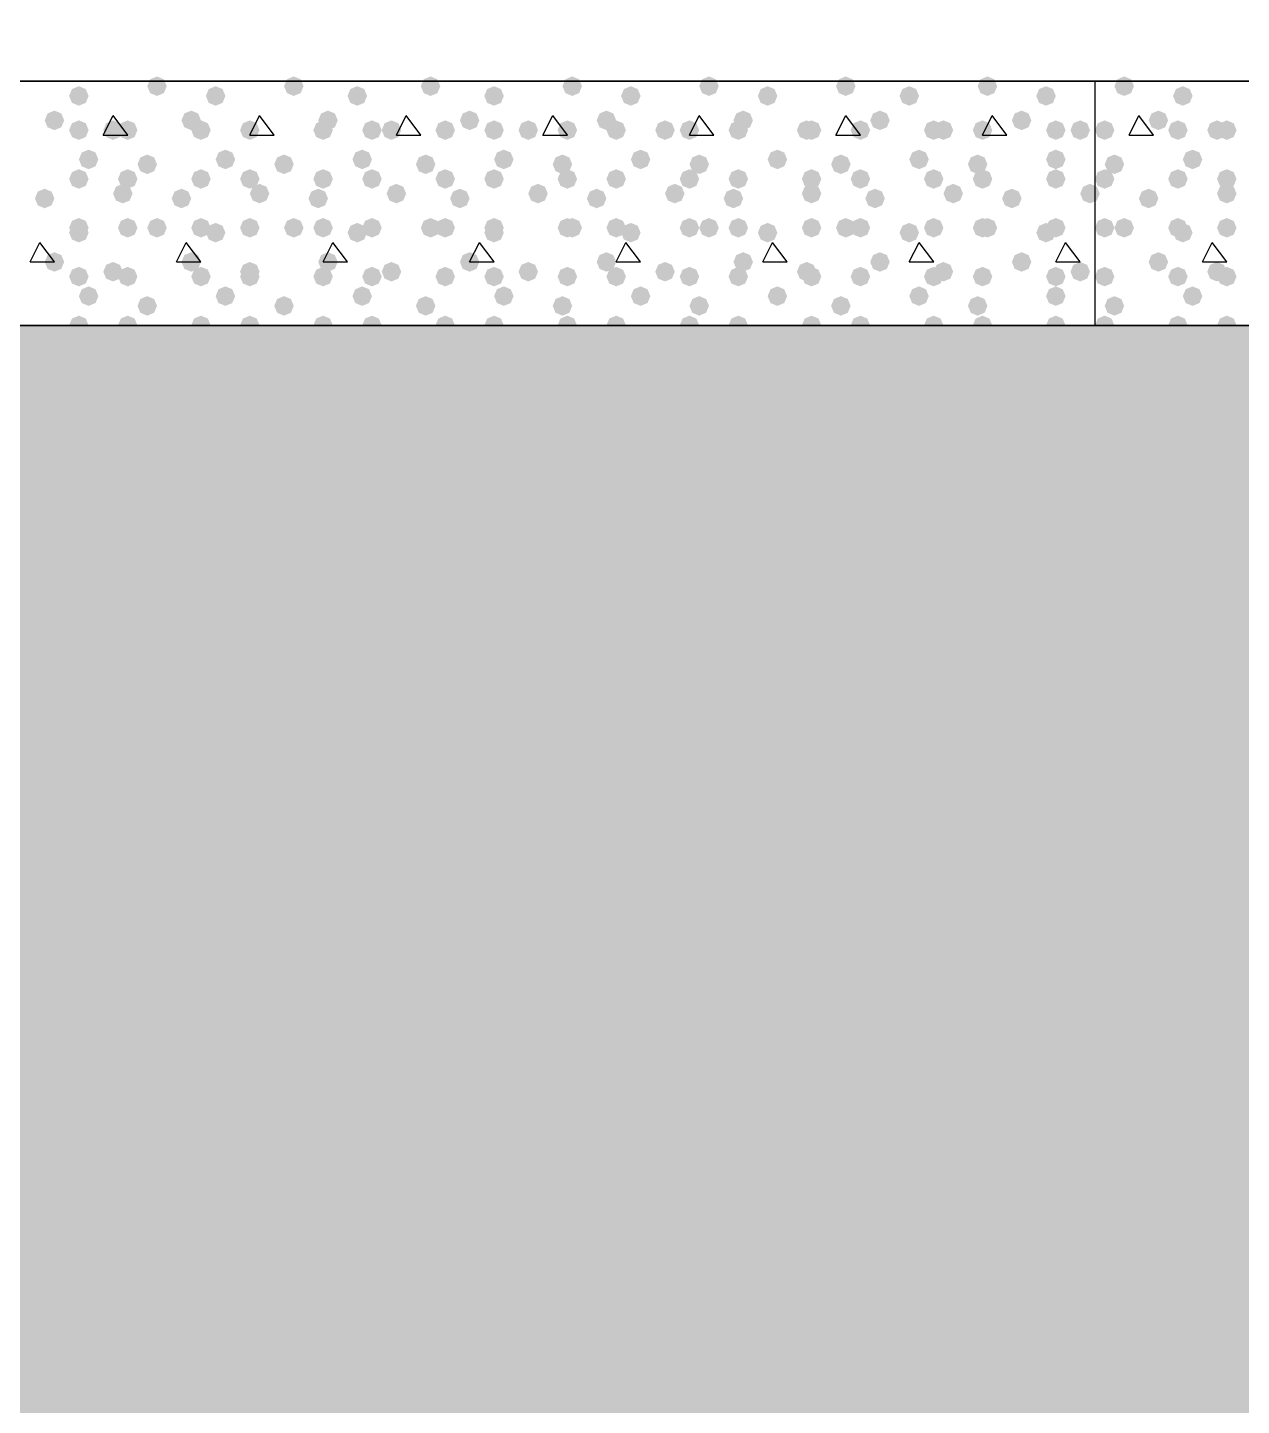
# Model space of a CAD drawing. Header units: millimetres. Extents: x 0 to 420, y 0 to 297.
# Drawn here: x 170.67 to 181.19, y 117.55 to 129.5 of the extents above; entities that cross this region are included whole.
import ezdxf

# ---------------------------------------------------------------- set-up
doc = ezdxf.new("R2010")
doc.units = ezdxf.units.MM
doc.layers.get('0').update_dxf_attribs({"linetype": 'CONTINUOUS'})

msp = doc.modelspace()

# ---------------------------------------------------------------- hatches: boundary and pattern name
at = {"true_color": 0x000008}
for points in [[(171.873333, 128.989667), (171.848462, 128.929871), (171.788667, 128.905), (171.728871, 128.929871), (171.704, 128.989667), (171.728871, 129.049462), (171.788667, 129.074333), (171.848462, 129.049463)], [(173.058667, 128.989667), (173.033796, 128.929871), (172.974, 128.905), (172.914204, 128.929871), (172.889333, 128.989667), (172.914204, 129.049462), (172.974, 129.074333), (173.033796, 129.049463)], [(174.244, 128.989667), (174.219129, 128.929871), (174.159333, 128.905), (174.099538, 128.929871), (174.074667, 128.989667), (174.099537, 129.049462), (174.159333, 129.074333), (174.219129, 129.049463)], [(175.471667, 128.989667), (175.446796, 128.929871), (175.387, 128.905), (175.327204, 128.929871), (175.302333, 128.989667), (175.327204, 129.049462), (175.387, 129.074333), (175.446796, 129.049463)], [(176.657, 128.989667), (176.632129, 128.929871), (176.572333, 128.905), (176.512538, 128.929871), (176.487667, 128.989667), (176.512537, 129.049462), (176.572333, 129.074333), (176.632129, 129.049463)], [(177.842333, 128.989667), (177.817462, 128.929871), (177.757667, 128.905), (177.697871, 128.929871), (177.673, 128.989667), (177.697871, 129.049462), (177.757667, 129.074333), (177.817462, 129.049463)], [(179.07, 128.989667), (179.045129, 128.929871), (178.985333, 128.905), (178.925538, 128.929871), (178.900667, 128.989667), (178.925537, 129.049462), (178.985333, 129.074333), (179.045129, 129.049463)], [(171.196, 128.905), (171.171129, 128.845204), (171.111333, 128.820333), (171.051538, 128.845204), (171.026667, 128.905), (171.051537, 128.964796), (171.111333, 128.989667), (171.171129, 128.964796)], [(172.381333, 128.905), (172.356462, 128.845204), (172.296667, 128.820333), (172.236871, 128.845204), (172.212, 128.905), (172.236871, 128.964796), (172.296667, 128.989667), (172.356462, 128.964796)], [(173.609, 128.905), (173.584129, 128.845204), (173.524333, 128.820333), (173.464538, 128.845204), (173.439667, 128.905), (173.464537, 128.964796), (173.524333, 128.989667), (173.584129, 128.964796)], [(174.794333, 128.905), (174.769463, 128.845204), (174.709667, 128.820333), (174.649871, 128.845204), (174.625, 128.905), (174.649871, 128.964796), (174.709667, 128.989667), (174.769462, 128.964796)], [(175.979667, 128.905), (175.954796, 128.845204), (175.895, 128.820333), (175.835204, 128.845204), (175.810333, 128.905), (175.835204, 128.964796), (175.895, 128.989667), (175.954796, 128.964796)], [(177.165, 128.905), (177.140129, 128.845204), (177.080333, 128.820333), (177.020538, 128.845204), (176.995667, 128.905), (177.020537, 128.964796), (177.080333, 128.989667), (177.140129, 128.964796)], [(178.392667, 128.905), (178.367796, 128.845204), (178.308, 128.820333), (178.248204, 128.845204), (178.223333, 128.905), (178.248204, 128.964796), (178.308, 128.989667), (178.367796, 128.964796)], [(179.578, 128.905), (179.553129, 128.845204), (179.493333, 128.820333), (179.433538, 128.845204), (179.408667, 128.905), (179.433537, 128.964796), (179.493333, 128.989667), (179.553129, 128.964796)], [(170.984333, 128.693333), (170.959463, 128.633537), (170.899667, 128.608667), (170.839871, 128.633537), (170.815, 128.693333), (170.839871, 128.753129), (170.899667, 128.778), (170.959462, 128.753129)], [(171.196, 128.608667), (171.171129, 128.548871), (171.111333, 128.524), (171.051538, 128.548871), (171.026667, 128.608667), (171.051537, 128.668462), (171.111333, 128.693333), (171.171129, 128.668463)], [(171.492333, 128.608667), (171.467462, 128.548871), (171.407667, 128.524), (171.347871, 128.548871), (171.323, 128.608667), (171.347871, 128.668462), (171.407667, 128.693333), (171.467462, 128.668463)], [(171.619333, 128.608667), (171.594463, 128.548871), (171.534667, 128.524), (171.474871, 128.548871), (171.45, 128.608667), (171.474871, 128.668462), (171.534667, 128.693333), (171.594462, 128.668463)], [(172.169667, 128.693333), (172.144796, 128.633537), (172.085, 128.608667), (172.025204, 128.633537), (172.000333, 128.693333), (172.025204, 128.753129), (172.085, 128.778), (172.144796, 128.753129)], [(172.254333, 128.608667), (172.229463, 128.548871), (172.169667, 128.524), (172.109871, 128.548871), (172.085, 128.608667), (172.109871, 128.668462), (172.169667, 128.693333), (172.229462, 128.668463)], [(172.677667, 128.608667), (172.652796, 128.548871), (172.593, 128.524), (172.533204, 128.548871), (172.508333, 128.608667), (172.533204, 128.668462), (172.593, 128.693333), (172.652796, 128.668463)], [(172.677667, 128.608667), (172.652796, 128.548871), (172.593, 128.524), (172.533204, 128.548871), (172.508333, 128.608667), (172.533204, 128.668462), (172.593, 128.693333), (172.652796, 128.668463)], [(173.312667, 128.608667), (173.287796, 128.548871), (173.228, 128.524), (173.168204, 128.548871), (173.143333, 128.608667), (173.168204, 128.668462), (173.228, 128.693333), (173.287796, 128.668463)], [(173.355, 128.693333), (173.330129, 128.633537), (173.270333, 128.608667), (173.210538, 128.633537), (173.185667, 128.693333), (173.210537, 128.753129), (173.270333, 128.778), (173.330129, 128.753129)], [(173.736, 128.608667), (173.711129, 128.548871), (173.651333, 128.524), (173.591538, 128.548871), (173.566667, 128.608667), (173.591537, 128.668462), (173.651333, 128.693333), (173.711129, 128.668463)], [(173.905333, 128.608667), (173.880462, 128.548871), (173.820667, 128.524), (173.760871, 128.548871), (173.736, 128.608667), (173.760871, 128.668462), (173.820667, 128.693333), (173.880462, 128.668463)], [(174.371, 128.608667), (174.346129, 128.548871), (174.286333, 128.524), (174.226538, 128.548871), (174.201667, 128.608667), (174.226537, 128.668462), (174.286333, 128.693333), (174.346129, 128.668463)], [(174.582667, 128.693333), (174.557796, 128.633537), (174.498, 128.608667), (174.438204, 128.633537), (174.413333, 128.693333), (174.438204, 128.753129), (174.498, 128.778), (174.557796, 128.753129)], [(174.794333, 128.608667), (174.769463, 128.548871), (174.709667, 128.524), (174.649871, 128.548871), (174.625, 128.608667), (174.649871, 128.668462), (174.709667, 128.693333), (174.769462, 128.668463)], [(175.090667, 128.608667), (175.065796, 128.548871), (175.006, 128.524), (174.946204, 128.548871), (174.921333, 128.608667), (174.946204, 128.668462), (175.006, 128.693333), (175.065796, 128.668463)], [(175.429333, 128.608667), (175.404462, 128.548871), (175.344667, 128.524), (175.284871, 128.548871), (175.26, 128.608667), (175.284871, 128.668462), (175.344667, 128.693333), (175.404462, 128.668463)], [(175.768, 128.693333), (175.743129, 128.633537), (175.683333, 128.608667), (175.623538, 128.633537), (175.598667, 128.693333), (175.623537, 128.753129), (175.683333, 128.778), (175.743129, 128.753129)], [(175.852667, 128.608667), (175.827796, 128.548871), (175.768, 128.524), (175.708204, 128.548871), (175.683333, 128.608667), (175.708204, 128.668462), (175.768, 128.693333), (175.827796, 128.668463)], [(176.276, 128.608667), (176.251129, 128.548871), (176.191333, 128.524), (176.131538, 128.548871), (176.106667, 128.608667), (176.131537, 128.668462), (176.191333, 128.693333), (176.251129, 128.668463)], [(176.487667, 128.608667), (176.462796, 128.548871), (176.403, 128.524), (176.343204, 128.548871), (176.318333, 128.608667), (176.343204, 128.668462), (176.403, 128.693333), (176.462796, 128.668463)], [(176.911, 128.608667), (176.886129, 128.548871), (176.826333, 128.524), (176.766538, 128.548871), (176.741667, 128.608667), (176.766537, 128.668462), (176.826333, 128.693333), (176.886129, 128.668463)], [(176.953333, 128.693333), (176.928462, 128.633537), (176.868667, 128.608667), (176.808871, 128.633537), (176.784, 128.693333), (176.808871, 128.753129), (176.868667, 128.778), (176.928462, 128.753129)], [(177.503667, 128.608667), (177.478796, 128.548871), (177.419, 128.524), (177.359204, 128.548871), (177.334333, 128.608667), (177.359204, 128.668462), (177.419, 128.693333), (177.478796, 128.668463)], [(177.546, 128.608667), (177.521129, 128.548871), (177.461333, 128.524), (177.401538, 128.548871), (177.376667, 128.608667), (177.401537, 128.668462), (177.461333, 128.693333), (177.521129, 128.668463)], [(177.969333, 128.608667), (177.944462, 128.548871), (177.884667, 128.524), (177.824871, 128.548871), (177.8, 128.608667), (177.824871, 128.668462), (177.884667, 128.693333), (177.944462, 128.668463)], [(178.138667, 128.693333), (178.113796, 128.633537), (178.054, 128.608667), (177.994204, 128.633537), (177.969333, 128.693333), (177.994204, 128.753129), (178.054, 128.778), (178.113796, 128.753129)], [(178.604333, 128.608667), (178.579463, 128.548871), (178.519667, 128.524), (178.459871, 128.548871), (178.435, 128.608667), (178.459871, 128.668462), (178.519667, 128.693333), (178.579462, 128.668463)], [(178.689, 128.608667), (178.664129, 128.548871), (178.604333, 128.524), (178.544537, 128.548871), (178.519667, 128.608667), (178.544537, 128.668462), (178.604333, 128.693333), (178.664129, 128.668463)], [(179.027667, 128.608667), (179.002796, 128.548871), (178.943, 128.524), (178.883204, 128.548871), (178.858333, 128.608667), (178.883204, 128.668462), (178.943, 128.693333), (179.002796, 128.668463)], [(179.366333, 128.693333), (179.341462, 128.633537), (179.281667, 128.608667), (179.221871, 128.633537), (179.197, 128.693333), (179.221871, 128.753129), (179.281667, 128.778), (179.341462, 128.753129)], [(179.662667, 128.608667), (179.637796, 128.548871), (179.578, 128.524), (179.518204, 128.548871), (179.493333, 128.608667), (179.518204, 128.668462), (179.578, 128.693333), (179.637796, 128.668463)], [(179.874333, 128.608667), (179.849463, 128.548871), (179.789667, 128.524), (179.729871, 128.548871), (179.705, 128.608667), (179.729871, 128.668462), (179.789667, 128.693333), (179.849462, 128.668463)], [(171.280667, 128.354667), (171.255796, 128.294871), (171.196, 128.27), (171.136204, 128.294871), (171.111333, 128.354667), (171.136204, 128.414462), (171.196, 128.439333), (171.255796, 128.414463)], [(172.466, 128.354667), (172.441129, 128.294871), (172.381333, 128.27), (172.321538, 128.294871), (172.296667, 128.354667), (172.321537, 128.414462), (172.381333, 128.439333), (172.441129, 128.414463)], [(173.651333, 128.354667), (173.626462, 128.294871), (173.566667, 128.27), (173.506871, 128.294871), (173.482, 128.354667), (173.506871, 128.414462), (173.566667, 128.439333), (173.626462, 128.414463)], [(174.879, 128.354667), (174.854129, 128.294871), (174.794333, 128.27), (174.734537, 128.294871), (174.709667, 128.354667), (174.734537, 128.414462), (174.794333, 128.439333), (174.854129, 128.414463)], [(176.064333, 128.354667), (176.039463, 128.294871), (175.979667, 128.27), (175.919871, 128.294871), (175.895, 128.354667), (175.919871, 128.414462), (175.979667, 128.439333), (176.039462, 128.414463)], [(177.249667, 128.354667), (177.224796, 128.294871), (177.165, 128.27), (177.105204, 128.294871), (177.080333, 128.354667), (177.105204, 128.414462), (177.165, 128.439333), (177.224796, 128.414463)], [(178.477333, 128.354667), (178.452463, 128.294871), (178.392667, 128.27), (178.332871, 128.294871), (178.308, 128.354667), (178.332871, 128.414462), (178.392667, 128.439333), (178.452462, 128.414463)], [(179.662667, 128.354667), (179.637796, 128.294871), (179.578, 128.27), (179.518204, 128.294871), (179.493333, 128.354667), (179.518204, 128.414462), (179.578, 128.439333), (179.637796, 128.414463)], [(171.788667, 128.312333), (171.763796, 128.252537), (171.704, 128.227667), (171.644204, 128.252537), (171.619333, 128.312333), (171.644204, 128.372129), (171.704, 128.397), (171.763796, 128.372129)], [(172.974, 128.312333), (172.949129, 128.252537), (172.889333, 128.227667), (172.829538, 128.252537), (172.804667, 128.312333), (172.829537, 128.372129), (172.889333, 128.397), (172.949129, 128.372129)], [(174.201667, 128.312333), (174.176796, 128.252537), (174.117, 128.227667), (174.057204, 128.252537), (174.032333, 128.312333), (174.057204, 128.372129), (174.117, 128.397), (174.176796, 128.372129)], [(175.387, 128.312333), (175.362129, 128.252537), (175.302333, 128.227667), (175.242538, 128.252537), (175.217667, 128.312333), (175.242537, 128.372129), (175.302333, 128.397), (175.362129, 128.372129)], [(176.572333, 128.312333), (176.547462, 128.252537), (176.487667, 128.227667), (176.427871, 128.252537), (176.403, 128.312333), (176.427871, 128.372129), (176.487667, 128.397), (176.547462, 128.372129)], [(177.8, 128.312333), (177.775129, 128.252537), (177.715333, 128.227667), (177.655538, 128.252537), (177.630667, 128.312333), (177.655537, 128.372129), (177.715333, 128.397), (177.775129, 128.372129)], [(178.985333, 128.312333), (178.960462, 128.252537), (178.900667, 128.227667), (178.840871, 128.252537), (178.816, 128.312333), (178.840871, 128.372129), (178.900667, 128.397), (178.960462, 128.372129)], [(171.196, 128.185333), (171.171129, 128.125538), (171.111333, 128.100667), (171.051538, 128.125538), (171.026667, 128.185333), (171.051537, 128.245129), (171.111333, 128.27), (171.171129, 128.245129)], [(171.619333, 128.185333), (171.594463, 128.125538), (171.534667, 128.100667), (171.474871, 128.125538), (171.45, 128.185333), (171.474871, 128.245129), (171.534667, 128.27), (171.594462, 128.245129)], [(172.254333, 128.185333), (172.229463, 128.125538), (172.169667, 128.100667), (172.109871, 128.125538), (172.085, 128.185333), (172.109871, 128.245129), (172.169667, 128.27), (172.229462, 128.245129)], [(172.677667, 128.185333), (172.652796, 128.125538), (172.593, 128.100667), (172.533204, 128.125538), (172.508333, 128.185333), (172.533204, 128.245129), (172.593, 128.27), (172.652796, 128.245129)], [(173.312667, 128.185333), (173.287796, 128.125538), (173.228, 128.100667), (173.168204, 128.125538), (173.143333, 128.185333), (173.168204, 128.245129), (173.228, 128.27), (173.287796, 128.245129)], [(173.736, 128.185333), (173.711129, 128.125538), (173.651333, 128.100667), (173.591538, 128.125538), (173.566667, 128.185333), (173.591537, 128.245129), (173.651333, 128.27), (173.711129, 128.245129)], [(174.371, 128.185333), (174.346129, 128.125538), (174.286333, 128.100667), (174.226538, 128.125538), (174.201667, 128.185333), (174.226537, 128.245129), (174.286333, 128.27), (174.346129, 128.245129)], [(174.794333, 128.185333), (174.769463, 128.125538), (174.709667, 128.100667), (174.649871, 128.125538), (174.625, 128.185333), (174.649871, 128.245129), (174.709667, 128.27), (174.769462, 128.245129)], [(175.429333, 128.185333), (175.404462, 128.125538), (175.344667, 128.100667), (175.284871, 128.125538), (175.26, 128.185333), (175.284871, 128.245129), (175.344667, 128.27), (175.404462, 128.245129)], [(175.852667, 128.185333), (175.827796, 128.125538), (175.768, 128.100667), (175.708204, 128.125538), (175.683333, 128.185333), (175.708204, 128.245129), (175.768, 128.27), (175.827796, 128.245129)], [(176.487667, 128.185333), (176.462796, 128.125538), (176.403, 128.100667), (176.343204, 128.125538), (176.318333, 128.185333), (176.343204, 128.245129), (176.403, 128.27), (176.462796, 128.245129)], [(176.911, 128.185333), (176.886129, 128.125538), (176.826333, 128.100667), (176.766538, 128.125538), (176.741667, 128.185333), (176.766537, 128.245129), (176.826333, 128.27), (176.886129, 128.245129)], [(177.546, 128.185333), (177.521129, 128.125538), (177.461333, 128.100667), (177.401538, 128.125538), (177.376667, 128.185333), (177.401537, 128.245129), (177.461333, 128.27), (177.521129, 128.245129)], [(177.969333, 128.185333), (177.944462, 128.125538), (177.884667, 128.100667), (177.824871, 128.125538), (177.8, 128.185333), (177.824871, 128.245129), (177.884667, 128.27), (177.944462, 128.245129)], [(178.604333, 128.185333), (178.579463, 128.125538), (178.519667, 128.100667), (178.459871, 128.125538), (178.435, 128.185333), (178.459871, 128.245129), (178.519667, 128.27), (178.579462, 128.245129)], [(179.027667, 128.185333), (179.002796, 128.125538), (178.943, 128.100667), (178.883204, 128.125538), (178.858333, 128.185333), (178.883204, 128.245129), (178.943, 128.27), (179.002796, 128.245129)], [(179.662667, 128.185333), (179.637796, 128.125538), (179.578, 128.100667), (179.518204, 128.125538), (179.493333, 128.185333), (179.518204, 128.245129), (179.578, 128.27), (179.637796, 128.245129)], [(170.899667, 128.016), (170.874796, 127.956204), (170.815, 127.931333), (170.755204, 127.956204), (170.730333, 128.016), (170.755204, 128.075796), (170.815, 128.100667), (170.874796, 128.075796)], [(171.577, 128.058333), (171.552129, 127.998538), (171.492333, 127.973667), (171.432538, 127.998538), (171.407667, 128.058333), (171.432537, 128.118129), (171.492333, 128.143), (171.552129, 128.118129)], [(172.085, 128.016), (172.060129, 127.956204), (172.000333, 127.931333), (171.940538, 127.956204), (171.915667, 128.016), (171.940537, 128.075796), (172.000333, 128.100667), (172.060129, 128.075796)], [(172.762333, 128.058333), (172.737462, 127.998538), (172.677667, 127.973667), (172.617871, 127.998538), (172.593, 128.058333), (172.617871, 128.118129), (172.677667, 128.143), (172.737462, 128.118129)], [(173.270333, 128.016), (173.245462, 127.956204), (173.185667, 127.931333), (173.125871, 127.956204), (173.101, 128.016), (173.125871, 128.075796), (173.185667, 128.100667), (173.245462, 128.075796)], [(173.947667, 128.058333), (173.922796, 127.998538), (173.863, 127.973667), (173.803204, 127.998538), (173.778333, 128.058333), (173.803204, 128.118129), (173.863, 128.143), (173.922796, 128.118129)], [(174.498, 128.016), (174.473129, 127.956204), (174.413333, 127.931333), (174.353538, 127.956204), (174.328667, 128.016), (174.353537, 128.075796), (174.413333, 128.100667), (174.473129, 128.075796)], [(175.175333, 128.058333), (175.150462, 127.998538), (175.090667, 127.973667), (175.030871, 127.998538), (175.006, 128.058333), (175.030871, 128.118129), (175.090667, 128.143), (175.150462, 128.118129)], [(175.683333, 128.016), (175.658462, 127.956204), (175.598667, 127.931333), (175.538871, 127.956204), (175.514, 128.016), (175.538871, 128.075796), (175.598667, 128.100667), (175.658462, 128.075796)], [(176.360667, 128.058333), (176.335796, 127.998538), (176.276, 127.973667), (176.216204, 127.998538), (176.191333, 128.058333), (176.216204, 128.118129), (176.276, 128.143), (176.335796, 128.118129)], [(176.868667, 128.016), (176.843796, 127.956204), (176.784, 127.931333), (176.724204, 127.956204), (176.699333, 128.016), (176.724204, 128.075796), (176.784, 128.100667), (176.843796, 128.075796)], [(177.546, 128.058333), (177.521129, 127.998538), (177.461333, 127.973667), (177.401538, 127.998538), (177.376667, 128.058333), (177.401537, 128.118129), (177.461333, 128.143), (177.521129, 128.118129)], [(178.096333, 128.016), (178.071463, 127.956204), (178.011667, 127.931333), (177.951871, 127.956204), (177.927, 128.016), (177.951871, 128.075796), (178.011667, 128.100667), (178.071462, 128.075796)], [(178.773667, 128.058333), (178.748796, 127.998538), (178.689, 127.973667), (178.629204, 127.998538), (178.604333, 128.058333), (178.629204, 128.118129), (178.689, 128.143), (178.748796, 128.118129)], [(179.281667, 128.016), (179.256796, 127.956204), (179.197, 127.931333), (179.137204, 127.956204), (179.112333, 128.016), (179.137204, 128.075796), (179.197, 128.100667), (179.256796, 128.075796)], [(179.959, 128.058333), (179.934129, 127.998538), (179.874333, 127.973667), (179.814538, 127.998538), (179.789667, 128.058333), (179.814537, 128.118129), (179.874333, 128.143), (179.934129, 128.118129)], [(171.196, 127.762), (171.171129, 127.702204), (171.111333, 127.677333), (171.051538, 127.702204), (171.026667, 127.762), (171.051537, 127.821796), (171.111333, 127.846667), (171.171129, 127.821796)], [(171.619333, 127.762), (171.594463, 127.702204), (171.534667, 127.677333), (171.474871, 127.702204), (171.45, 127.762), (171.474871, 127.821796), (171.534667, 127.846667), (171.594462, 127.821796)], [(171.873333, 127.762), (171.848462, 127.702204), (171.788667, 127.677333), (171.728871, 127.702204), (171.704, 127.762), (171.728871, 127.821796), (171.788667, 127.846667), (171.848462, 127.821796)], [(172.254333, 127.762), (172.229463, 127.702204), (172.169667, 127.677333), (172.109871, 127.702204), (172.085, 127.762), (172.109871, 127.821796), (172.169667, 127.846667), (172.229462, 127.821796)], [(172.677667, 127.762), (172.652796, 127.702204), (172.593, 127.677333), (172.533204, 127.702204), (172.508333, 127.762), (172.533204, 127.821796), (172.593, 127.846667), (172.652796, 127.821796)], [(173.058667, 127.762), (173.033796, 127.702204), (172.974, 127.677333), (172.914204, 127.702204), (172.889333, 127.762), (172.914204, 127.821796), (172.974, 127.846667), (173.033796, 127.821796)], [(173.312667, 127.762), (173.287796, 127.702204), (173.228, 127.677333), (173.168204, 127.702204), (173.143333, 127.762), (173.168204, 127.821796), (173.228, 127.846667), (173.287796, 127.821796)], [(173.736, 127.762), (173.711129, 127.702204), (173.651333, 127.677333), (173.591538, 127.702204), (173.566667, 127.762), (173.591537, 127.821796), (173.651333, 127.846667), (173.711129, 127.821796)], [(174.244, 127.762), (174.219129, 127.702204), (174.159333, 127.677333), (174.099538, 127.702204), (174.074667, 127.762), (174.099537, 127.821796), (174.159333, 127.846667), (174.219129, 127.821796)], [(174.371, 127.762), (174.346129, 127.702204), (174.286333, 127.677333), (174.226538, 127.702204), (174.201667, 127.762), (174.226537, 127.821796), (174.286333, 127.846667), (174.346129, 127.821796)], [(174.794333, 127.762), (174.769463, 127.702204), (174.709667, 127.677333), (174.649871, 127.702204), (174.625, 127.762), (174.649871, 127.821796), (174.709667, 127.846667), (174.769462, 127.821796)], [(175.429333, 127.762), (175.404462, 127.702204), (175.344667, 127.677333), (175.284871, 127.702204), (175.26, 127.762), (175.284871, 127.821796), (175.344667, 127.846667), (175.404462, 127.821796)], [(175.471667, 127.762), (175.446796, 127.702204), (175.387, 127.677333), (175.327204, 127.702204), (175.302333, 127.762), (175.327204, 127.821796), (175.387, 127.846667), (175.446796, 127.821796)], [(175.852667, 127.762), (175.827796, 127.702204), (175.768, 127.677333), (175.708204, 127.702204), (175.683333, 127.762), (175.708204, 127.821796), (175.768, 127.846667), (175.827796, 127.821796)], [(176.487667, 127.762), (176.462796, 127.702204), (176.403, 127.677333), (176.343204, 127.702204), (176.318333, 127.762), (176.343204, 127.821796), (176.403, 127.846667), (176.462796, 127.821796)], [(176.657, 127.762), (176.632129, 127.702204), (176.572333, 127.677333), (176.512538, 127.702204), (176.487667, 127.762), (176.512537, 127.821796), (176.572333, 127.846667), (176.632129, 127.821796)], [(176.911, 127.762), (176.886129, 127.702204), (176.826333, 127.677333), (176.766538, 127.702204), (176.741667, 127.762), (176.766537, 127.821796), (176.826333, 127.846667), (176.886129, 127.821796)], [(177.546, 127.762), (177.521129, 127.702204), (177.461333, 127.677333), (177.401538, 127.702204), (177.376667, 127.762), (177.401537, 127.821796), (177.461333, 127.846667), (177.521129, 127.821796)], [(177.842333, 127.762), (177.817462, 127.702204), (177.757667, 127.677333), (177.697871, 127.702204), (177.673, 127.762), (177.697871, 127.821796), (177.757667, 127.846667), (177.817462, 127.821796)], [(177.969333, 127.762), (177.944462, 127.702204), (177.884667, 127.677333), (177.824871, 127.702204), (177.8, 127.762), (177.824871, 127.821796), (177.884667, 127.846667), (177.944462, 127.821796)], [(178.604333, 127.762), (178.579463, 127.702204), (178.519667, 127.677333), (178.459871, 127.702204), (178.435, 127.762), (178.459871, 127.821796), (178.519667, 127.846667), (178.579462, 127.821796)], [(179.027667, 127.762), (179.002796, 127.702204), (178.943, 127.677333), (178.883204, 127.702204), (178.858333, 127.762), (178.883204, 127.821796), (178.943, 127.846667), (179.002796, 127.821796)], [(179.07, 127.762), (179.045129, 127.702204), (178.985333, 127.677333), (178.925538, 127.702204), (178.900667, 127.762), (178.925537, 127.821796), (178.985333, 127.846667), (179.045129, 127.821796)], [(179.662667, 127.762), (179.637796, 127.702204), (179.578, 127.677333), (179.518204, 127.702204), (179.493333, 127.762), (179.518204, 127.821796), (179.578, 127.846667), (179.637796, 127.821796)], [(171.196, 127.719667), (171.171129, 127.659871), (171.111333, 127.635), (171.051538, 127.659871), (171.026667, 127.719667), (171.051537, 127.779462), (171.111333, 127.804333), (171.171129, 127.779463)], [(172.381333, 127.719667), (172.356462, 127.659871), (172.296667, 127.635), (172.236871, 127.659871), (172.212, 127.719667), (172.236871, 127.779462), (172.296667, 127.804333), (172.356462, 127.779463)], [(173.609, 127.719667), (173.584129, 127.659871), (173.524333, 127.635), (173.464538, 127.659871), (173.439667, 127.719667), (173.464537, 127.779462), (173.524333, 127.804333), (173.584129, 127.779463)], [(174.794333, 127.719667), (174.769463, 127.659871), (174.709667, 127.635), (174.649871, 127.659871), (174.625, 127.719667), (174.649871, 127.779462), (174.709667, 127.804333), (174.769462, 127.779463)], [(175.979667, 127.719667), (175.954796, 127.659871), (175.895, 127.635), (175.835204, 127.659871), (175.810333, 127.719667), (175.835204, 127.779462), (175.895, 127.804333), (175.954796, 127.779463)], [(177.165, 127.719667), (177.140129, 127.659871), (177.080333, 127.635), (177.020538, 127.659871), (176.995667, 127.719667), (177.020537, 127.779462), (177.080333, 127.804333), (177.140129, 127.779463)], [(178.392667, 127.719667), (178.367796, 127.659871), (178.308, 127.635), (178.248204, 127.659871), (178.223333, 127.719667), (178.248204, 127.779462), (178.308, 127.804333), (178.367796, 127.779463)], [(179.578, 127.719667), (179.553129, 127.659871), (179.493333, 127.635), (179.433538, 127.659871), (179.408667, 127.719667), (179.433537, 127.779462), (179.493333, 127.804333), (179.553129, 127.779463)], [(170.984333, 127.465667), (170.959463, 127.405871), (170.899667, 127.381), (170.839871, 127.405871), (170.815, 127.465667), (170.839871, 127.525462), (170.899667, 127.550333), (170.959462, 127.525463)], [(172.169667, 127.465667), (172.144796, 127.405871), (172.085, 127.381), (172.025204, 127.405871), (172.000333, 127.465667), (172.025204, 127.525462), (172.085, 127.550333), (172.144796, 127.525463)], [(173.355, 127.465667), (173.330129, 127.405871), (173.270333, 127.381), (173.210538, 127.405871), (173.185667, 127.465667), (173.210537, 127.525462), (173.270333, 127.550333), (173.330129, 127.525463)], [(174.582667, 127.465667), (174.557796, 127.405871), (174.498, 127.381), (174.438204, 127.405871), (174.413333, 127.465667), (174.438204, 127.525462), (174.498, 127.550333), (174.557796, 127.525463)], [(175.768, 127.465667), (175.743129, 127.405871), (175.683333, 127.381), (175.623538, 127.405871), (175.598667, 127.465667), (175.623537, 127.525462), (175.683333, 127.550333), (175.743129, 127.525463)], [(176.953333, 127.465667), (176.928462, 127.405871), (176.868667, 127.381), (176.808871, 127.405871), (176.784, 127.465667), (176.808871, 127.525462), (176.868667, 127.550333), (176.928462, 127.525463)], [(178.138667, 127.465667), (178.113796, 127.405871), (178.054, 127.381), (177.994204, 127.405871), (177.969333, 127.465667), (177.994204, 127.525462), (178.054, 127.550333), (178.113796, 127.525463)], [(179.366333, 127.465667), (179.341462, 127.405871), (179.281667, 127.381), (179.221871, 127.405871), (179.197, 127.465667), (179.221871, 127.525462), (179.281667, 127.550333), (179.341462, 127.525463)], [(171.196, 127.338667), (171.171129, 127.278871), (171.111333, 127.254), (171.051538, 127.278871), (171.026667, 127.338667), (171.051537, 127.398462), (171.111333, 127.423333), (171.171129, 127.398463)], [(171.492333, 127.381), (171.467462, 127.321204), (171.407667, 127.296333), (171.347871, 127.321204), (171.323, 127.381), (171.347871, 127.440796), (171.407667, 127.465667), (171.467462, 127.440796)], [(171.619333, 127.338667), (171.594463, 127.278871), (171.534667, 127.254), (171.474871, 127.278871), (171.45, 127.338667), (171.474871, 127.398462), (171.534667, 127.423333), (171.594462, 127.398463)], [(172.254333, 127.338667), (172.229463, 127.278871), (172.169667, 127.254), (172.109871, 127.278871), (172.085, 127.338667), (172.109871, 127.398462), (172.169667, 127.423333), (172.229462, 127.398463)], [(172.677667, 127.381), (172.652796, 127.321204), (172.593, 127.296333), (172.533204, 127.321204), (172.508333, 127.381), (172.533204, 127.440796), (172.593, 127.465667), (172.652796, 127.440796)], [(172.677667, 127.338667), (172.652796, 127.278871), (172.593, 127.254), (172.533204, 127.278871), (172.508333, 127.338667), (172.533204, 127.398462), (172.593, 127.423333), (172.652796, 127.398463)], [(173.312667, 127.338667), (173.287796, 127.278871), (173.228, 127.254), (173.168204, 127.278871), (173.143333, 127.338667), (173.168204, 127.398462), (173.228, 127.423333), (173.287796, 127.398463)], [(173.736, 127.338667), (173.711129, 127.278871), (173.651333, 127.254), (173.591538, 127.278871), (173.566667, 127.338667), (173.591537, 127.398462), (173.651333, 127.423333), (173.711129, 127.398463)], [(173.905333, 127.381), (173.880462, 127.321204), (173.820667, 127.296333), (173.760871, 127.321204), (173.736, 127.381), (173.760871, 127.440796), (173.820667, 127.465667), (173.880462, 127.440796)], [(174.371, 127.338667), (174.346129, 127.278871), (174.286333, 127.254), (174.226538, 127.278871), (174.201667, 127.338667), (174.226537, 127.398462), (174.286333, 127.423333), (174.346129, 127.398463)], [(174.794333, 127.338667), (174.769463, 127.278871), (174.709667, 127.254), (174.649871, 127.278871), (174.625, 127.338667), (174.649871, 127.398462), (174.709667, 127.423333), (174.769462, 127.398463)], [(175.090667, 127.381), (175.065796, 127.321204), (175.006, 127.296333), (174.946204, 127.321204), (174.921333, 127.381), (174.946204, 127.440796), (175.006, 127.465667), (175.065796, 127.440796)], [(175.429333, 127.338667), (175.404462, 127.278871), (175.344667, 127.254), (175.284871, 127.278871), (175.26, 127.338667), (175.284871, 127.398462), (175.344667, 127.423333), (175.404462, 127.398463)], [(175.852667, 127.338667), (175.827796, 127.278871), (175.768, 127.254), (175.708204, 127.278871), (175.683333, 127.338667), (175.708204, 127.398462), (175.768, 127.423333), (175.827796, 127.398463)], [(176.276, 127.381), (176.251129, 127.321204), (176.191333, 127.296333), (176.131538, 127.321204), (176.106667, 127.381), (176.131537, 127.440796), (176.191333, 127.465667), (176.251129, 127.440796)], [(176.487667, 127.338667), (176.462796, 127.278871), (176.403, 127.254), (176.343204, 127.278871), (176.318333, 127.338667), (176.343204, 127.398462), (176.403, 127.423333), (176.462796, 127.398463)], [(176.911, 127.338667), (176.886129, 127.278871), (176.826333, 127.254), (176.766538, 127.278871), (176.741667, 127.338667), (176.766537, 127.398462), (176.826333, 127.423333), (176.886129, 127.398463)], [(177.503667, 127.381), (177.478796, 127.321204), (177.419, 127.296333), (177.359204, 127.321204), (177.334333, 127.381), (177.359204, 127.440796), (177.419, 127.465667), (177.478796, 127.440796)], [(177.546, 127.338667), (177.521129, 127.278871), (177.461333, 127.254), (177.401538, 127.278871), (177.376667, 127.338667), (177.401537, 127.398462), (177.461333, 127.423333), (177.521129, 127.398463)], [(177.969333, 127.338667), (177.944462, 127.278871), (177.884667, 127.254), (177.824871, 127.278871), (177.8, 127.338667), (177.824871, 127.398462), (177.884667, 127.423333), (177.944462, 127.398463)], [(178.604333, 127.338667), (178.579463, 127.278871), (178.519667, 127.254), (178.459871, 127.278871), (178.435, 127.338667), (178.459871, 127.398462), (178.519667, 127.423333), (178.579462, 127.398463)], [(178.689, 127.381), (178.664129, 127.321204), (178.604333, 127.296333), (178.544537, 127.321204), (178.519667, 127.381), (178.544537, 127.440796), (178.604333, 127.465667), (178.664129, 127.440796)], [(179.027667, 127.338667), (179.002796, 127.278871), (178.943, 127.254), (178.883204, 127.278871), (178.858333, 127.338667), (178.883204, 127.398462), (178.943, 127.423333), (179.002796, 127.398463)], [(179.662667, 127.338667), (179.637796, 127.278871), (179.578, 127.254), (179.518204, 127.278871), (179.493333, 127.338667), (179.518204, 127.398462), (179.578, 127.423333), (179.637796, 127.398463)], [(179.874333, 127.381), (179.849463, 127.321204), (179.789667, 127.296333), (179.729871, 127.321204), (179.705, 127.381), (179.729871, 127.440796), (179.789667, 127.465667), (179.849462, 127.440796)], [(171.280667, 127.169333), (171.255796, 127.109537), (171.196, 127.084667), (171.136204, 127.109537), (171.111333, 127.169333), (171.136204, 127.229129), (171.196, 127.254), (171.255796, 127.229129)], [(172.466, 127.169333), (172.441129, 127.109537), (172.381333, 127.084667), (172.321538, 127.109537), (172.296667, 127.169333), (172.321537, 127.229129), (172.381333, 127.254), (172.441129, 127.229129)], [(173.651333, 127.169333), (173.626462, 127.109537), (173.566667, 127.084667), (173.506871, 127.109537), (173.482, 127.169333), (173.506871, 127.229129), (173.566667, 127.254), (173.626462, 127.229129)], [(174.879, 127.169333), (174.854129, 127.109537), (174.794333, 127.084667), (174.734537, 127.109537), (174.709667, 127.169333), (174.734537, 127.229129), (174.794333, 127.254), (174.854129, 127.229129)], [(176.064333, 127.169333), (176.039463, 127.109537), (175.979667, 127.084667), (175.919871, 127.109537), (175.895, 127.169333), (175.919871, 127.229129), (175.979667, 127.254), (176.039462, 127.229129)], [(177.249667, 127.169333), (177.224796, 127.109537), (177.165, 127.084667), (177.105204, 127.109537), (177.080333, 127.169333), (177.105204, 127.229129), (177.165, 127.254), (177.224796, 127.229129)], [(178.477333, 127.169333), (178.452463, 127.109537), (178.392667, 127.084667), (178.332871, 127.109537), (178.308, 127.169333), (178.332871, 127.229129), (178.392667, 127.254), (178.452462, 127.229129)], [(179.662667, 127.169333), (179.637796, 127.109537), (179.578, 127.084667), (179.518204, 127.109537), (179.493333, 127.169333), (179.518204, 127.229129), (179.578, 127.254), (179.637796, 127.229129)], [(171.788667, 127.084667), (171.763796, 127.024871), (171.704, 127), (171.644204, 127.024871), (171.619333, 127.084667), (171.644204, 127.144462), (171.704, 127.169333), (171.763796, 127.144463)], [(172.974, 127.084667), (172.949129, 127.024871), (172.889333, 127), (172.829538, 127.024871), (172.804667, 127.084667), (172.829537, 127.144462), (172.889333, 127.169333), (172.949129, 127.144463)], [(174.201667, 127.084667), (174.176796, 127.024871), (174.117, 127), (174.057204, 127.024871), (174.032333, 127.084667), (174.057204, 127.144462), (174.117, 127.169333), (174.176796, 127.144463)], [(175.387, 127.084667), (175.362129, 127.024871), (175.302333, 127), (175.242538, 127.024871), (175.217667, 127.084667), (175.242537, 127.144462), (175.302333, 127.169333), (175.362129, 127.144463)], [(176.572333, 127.084667), (176.547462, 127.024871), (176.487667, 127), (176.427871, 127.024871), (176.403, 127.084667), (176.427871, 127.144462), (176.487667, 127.169333), (176.547462, 127.144463)], [(177.8, 127.084667), (177.775129, 127.024871), (177.715333, 127), (177.655538, 127.024871), (177.630667, 127.084667), (177.655537, 127.144462), (177.715333, 127.169333), (177.775129, 127.144463)], [(178.985333, 127.084667), (178.960462, 127.024871), (178.900667, 127), (178.840871, 127.024871), (178.816, 127.084667), (178.840871, 127.144462), (178.900667, 127.169333), (178.960462, 127.144463)], [(171.196, 126.915333), (171.171129, 126.855538), (171.111333, 126.830667), (171.051538, 126.855538), (171.026667, 126.915333), (171.051537, 126.975129), (171.111333, 127), (171.171129, 126.975129)], [(171.619333, 126.915333), (171.594463, 126.855538), (171.534667, 126.830667), (171.474871, 126.855538), (171.45, 126.915333), (171.474871, 126.975129), (171.534667, 127), (171.594462, 126.975129)], [(172.254333, 126.915333), (172.229463, 126.855538), (172.169667, 126.830667), (172.109871, 126.855538), (172.085, 126.915333), (172.109871, 126.975129), (172.169667, 127), (172.229462, 126.975129)], [(172.677667, 126.915333), (172.652796, 126.855538), (172.593, 126.830667), (172.533204, 126.855538), (172.508333, 126.915333), (172.533204, 126.975129), (172.593, 127), (172.652796, 126.975129)], [(173.312667, 126.915333), (173.287796, 126.855538), (173.228, 126.830667), (173.168204, 126.855538), (173.143333, 126.915333), (173.168204, 126.975129), (173.228, 127), (173.287796, 126.975129)], [(173.736, 126.915333), (173.711129, 126.855538), (173.651333, 126.830667), (173.591538, 126.855538), (173.566667, 126.915333), (173.591537, 126.975129), (173.651333, 127), (173.711129, 126.975129)], [(174.371, 126.915333), (174.346129, 126.855538), (174.286333, 126.830667), (174.226538, 126.855538), (174.201667, 126.915333), (174.226537, 126.975129), (174.286333, 127), (174.346129, 126.975129)], [(174.794333, 126.915333), (174.769463, 126.855538), (174.709667, 126.830667), (174.649871, 126.855538), (174.625, 126.915333), (174.649871, 126.975129), (174.709667, 127), (174.769462, 126.975129)], [(175.429333, 126.915333), (175.404462, 126.855538), (175.344667, 126.830667), (175.284871, 126.855538), (175.26, 126.915333), (175.284871, 126.975129), (175.344667, 127), (175.404462, 126.975129)], [(175.852667, 126.915333), (175.827796, 126.855538), (175.768, 126.830667), (175.708204, 126.855538), (175.683333, 126.915333), (175.708204, 126.975129), (175.768, 127), (175.827796, 126.975129)], [(176.487667, 126.915333), (176.462796, 126.855538), (176.403, 126.830667), (176.343204, 126.855538), (176.318333, 126.915333), (176.343204, 126.975129), (176.403, 127), (176.462796, 126.975129)], [(176.911, 126.915333), (176.886129, 126.855538), (176.826333, 126.830667), (176.766538, 126.855538), (176.741667, 126.915333), (176.766537, 126.975129), (176.826333, 127), (176.886129, 126.975129)], [(177.546, 126.915333), (177.521129, 126.855538), (177.461333, 126.830667), (177.401538, 126.855538), (177.376667, 126.915333), (177.401537, 126.975129), (177.461333, 127), (177.521129, 126.975129)], [(177.969333, 126.915333), (177.944462, 126.855538), (177.884667, 126.830667), (177.824871, 126.855538), (177.8, 126.915333), (177.824871, 126.975129), (177.884667, 127), (177.944462, 126.975129)], [(178.604333, 126.915333), (178.579463, 126.855538), (178.519667, 126.830667), (178.459871, 126.855538), (178.435, 126.915333), (178.459871, 126.975129), (178.519667, 127), (178.579462, 126.975129)], [(179.027667, 126.915333), (179.002796, 126.855538), (178.943, 126.830667), (178.883204, 126.855538), (178.858333, 126.915333), (178.883204, 126.975129), (178.943, 127), (179.002796, 126.975129)], [(179.662667, 126.915333), (179.637796, 126.855538), (179.578, 126.830667), (179.518204, 126.855538), (179.493333, 126.915333), (179.518204, 126.975129), (179.578, 127), (179.637796, 126.975129)]]:
    msp.add_hatch(color=0, dxfattribs=at).paths.add_polyline_path(points, flags=0)
at = {"true_color": 0x000007}
for points in [[(180.255333, 128.989667), (180.230462, 128.929871), (180.170667, 128.905), (180.110871, 128.929871), (180.086, 128.989667), (180.110871, 129.049462), (180.170667, 129.074333), (180.230462, 129.049463)], [(180.763333, 128.905), (180.738463, 128.845204), (180.678667, 128.820333), (180.618871, 128.845204), (180.594, 128.905), (180.618871, 128.964796), (180.678667, 128.989667), (180.738462, 128.964796)], [(180.086, 128.608667), (180.061129, 128.548871), (180.001333, 128.524), (179.941538, 128.548871), (179.916667, 128.608667), (179.941537, 128.668462), (180.001333, 128.693333), (180.061129, 128.668463)], [(180.551667, 128.693333), (180.526796, 128.633537), (180.467, 128.608667), (180.407204, 128.633537), (180.382333, 128.693333), (180.407204, 128.753129), (180.467, 128.778), (180.526796, 128.753129)], [(180.721, 128.608667), (180.696129, 128.548871), (180.636333, 128.524), (180.576538, 128.548871), (180.551667, 128.608667), (180.576537, 128.668462), (180.636333, 128.693333), (180.696129, 128.668463)], [(181.059667, 128.608667), (181.034796, 128.548871), (180.975, 128.524), (180.915204, 128.548871), (180.890333, 128.608667), (180.915204, 128.668462), (180.975, 128.693333), (181.034796, 128.668463)], [(181.144333, 128.608667), (181.119463, 128.548871), (181.059667, 128.524), (180.999871, 128.548871), (180.975, 128.608667), (180.999871, 128.668462), (181.059667, 128.693333), (181.119462, 128.668463)], [(180.848, 128.354667), (180.823129, 128.294871), (180.763333, 128.27), (180.703537, 128.294871), (180.678667, 128.354667), (180.703537, 128.414462), (180.763333, 128.439333), (180.823129, 128.414463)], [(180.170667, 128.312333), (180.145796, 128.252537), (180.086, 128.227667), (180.026204, 128.252537), (180.001333, 128.312333), (180.026204, 128.372129), (180.086, 128.397), (180.145796, 128.372129)], [(180.086, 128.185333), (180.061129, 128.125538), (180.001333, 128.100667), (179.941538, 128.125538), (179.916667, 128.185333), (179.941537, 128.245129), (180.001333, 128.27), (180.061129, 128.245129)], [(180.721, 128.185333), (180.696129, 128.125538), (180.636333, 128.100667), (180.576538, 128.125538), (180.551667, 128.185333), (180.576537, 128.245129), (180.636333, 128.27), (180.696129, 128.245129)], [(181.144333, 128.185333), (181.119463, 128.125538), (181.059667, 128.100667), (180.999871, 128.125538), (180.975, 128.185333), (180.999871, 128.245129), (181.059667, 128.27), (181.119462, 128.245129)], [(180.467, 128.016), (180.442129, 127.956204), (180.382333, 127.931333), (180.322538, 127.956204), (180.297667, 128.016), (180.322537, 128.075796), (180.382333, 128.100667), (180.442129, 128.075796)], [(181.144333, 128.058333), (181.119463, 127.998538), (181.059667, 127.973667), (180.999871, 127.998538), (180.975, 128.058333), (180.999871, 128.118129), (181.059667, 128.143), (181.119462, 128.118129)], [(180.086, 127.762), (180.061129, 127.702204), (180.001333, 127.677333), (179.941538, 127.702204), (179.916667, 127.762), (179.941537, 127.821796), (180.001333, 127.846667), (180.061129, 127.821796)], [(180.255333, 127.762), (180.230462, 127.702204), (180.170667, 127.677333), (180.110871, 127.702204), (180.086, 127.762), (180.110871, 127.821796), (180.170667, 127.846667), (180.230462, 127.821796)], [(180.721, 127.762), (180.696129, 127.702204), (180.636333, 127.677333), (180.576538, 127.702204), (180.551667, 127.762), (180.576537, 127.821796), (180.636333, 127.846667), (180.696129, 127.821796)], [(181.144333, 127.762), (181.119463, 127.702204), (181.059667, 127.677333), (180.999871, 127.702204), (180.975, 127.762), (180.999871, 127.821796), (181.059667, 127.846667), (181.119462, 127.821796)], [(180.763333, 127.719667), (180.738463, 127.659871), (180.678667, 127.635), (180.618871, 127.659871), (180.594, 127.719667), (180.618871, 127.779462), (180.678667, 127.804333), (180.738462, 127.779463)], [(180.551667, 127.465667), (180.526796, 127.405871), (180.467, 127.381), (180.407204, 127.405871), (180.382333, 127.465667), (180.407204, 127.525462), (180.467, 127.550333), (180.526796, 127.525463)], [(180.086, 127.338667), (180.061129, 127.278871), (180.001333, 127.254), (179.941538, 127.278871), (179.916667, 127.338667), (179.941537, 127.398462), (180.001333, 127.423333), (180.061129, 127.398463)], [(180.721, 127.338667), (180.696129, 127.278871), (180.636333, 127.254), (180.576538, 127.278871), (180.551667, 127.338667), (180.576537, 127.398462), (180.636333, 127.423333), (180.696129, 127.398463)], [(181.059667, 127.381), (181.034796, 127.321204), (180.975, 127.296333), (180.915204, 127.321204), (180.890333, 127.381), (180.915204, 127.440796), (180.975, 127.465667), (181.034796, 127.440796)], [(181.144333, 127.338667), (181.119463, 127.278871), (181.059667, 127.254), (180.999871, 127.278871), (180.975, 127.338667), (180.999871, 127.398462), (181.059667, 127.423333), (181.119462, 127.398463)], [(180.848, 127.169333), (180.823129, 127.109537), (180.763333, 127.084667), (180.703537, 127.109537), (180.678667, 127.169333), (180.703537, 127.229129), (180.763333, 127.254), (180.823129, 127.229129)], [(180.170667, 127.084667), (180.145796, 127.024871), (180.086, 127), (180.026204, 127.024871), (180.001333, 127.084667), (180.026204, 127.144462), (180.086, 127.169333), (180.145796, 127.144463)], [(180.086, 126.915333), (180.061129, 126.855538), (180.001333, 126.830667), (179.941538, 126.855538), (179.916667, 126.915333), (179.941537, 126.975129), (180.001333, 127), (180.061129, 126.975129)], [(180.721, 126.915333), (180.696129, 126.855538), (180.636333, 126.830667), (180.576538, 126.855538), (180.551667, 126.915333), (180.576537, 126.975129), (180.636333, 127), (180.696129, 126.975129)], [(181.144333, 126.915333), (181.119463, 126.855538), (181.059667, 126.830667), (180.999871, 126.855538), (180.975, 126.915333), (180.999871, 126.975129), (181.059667, 127), (181.119462, 126.975129)]]:
    msp.add_hatch(color=0, dxfattribs=at).paths.add_polyline_path(points, flags=0)
at = {"true_color": 0x000008}
h = msp.add_hatch(color=0, dxfattribs=at)
h.paths.add_polyline_path([(201.125667, 126.915333), (39.708667, 126.915333), (201.125667, 107.865333)], flags=0)
h.paths.add_polyline_path([(39.708667, 126.915333), (201.125667, 107.865333), (39.708667, 107.865333)], flags=0)

# ---------------------------------------------------------------- linework, layer by layer
at = {"color": 0, "true_color": 0x000007}
for points in [[(38.650333, 126.915333), (38.650333, 150.241), (386.884333, 150.241), (386.884333, 126.915333), (224.409, 126.915333), (224.409, 105.748667), (201.125667, 105.748667), (201.125667, 126.915333)], [(38.650333, 126.915333), (38.650333, 150.241), (386.884333, 150.241), (386.884333, 126.915333), (224.409, 126.915333), (224.409, 105.748667), (201.125667, 105.748667), (201.125667, 126.915333)], [(179.916667, 129.032), (179.916667, 126.915333), (182.033333, 126.915333), (182.033333, 129.032)]]:
    msp.add_lwpolyline(points, close=True, dxfattribs=at)
at = {"color": 0, "true_color": 0x0000fd}
msp.add_lwpolyline([(222.292333, 129.032), (384.767667, 129.032), (384.767667, 148.124333), (40.767, 148.124333), (40.767, 129.032), (203.242333, 129.032), (203.242333, 107.865333), (222.292333, 107.865333)], close=True, dxfattribs=at)
at = {"color": 0, "true_color": 0x000007}
for points in [[(179.916667, 129.032), (160.866667, 129.032)], [(180.213, 128.566333), (180.297667, 128.735667)], [(180.424667, 128.566333), (180.297667, 128.735667)], [(180.213, 128.566333), (180.424667, 128.566333)], [(180.848, 127.465667), (180.932667, 127.635)], [(181.059667, 127.465667), (180.932667, 127.635)], [(180.848, 127.465667), (181.059667, 127.465667)], [(160.866667, 126.915333), (179.916667, 126.915333)]]:
    msp.add_lwpolyline(points, dxfattribs=at)
at = {"color": 0, "true_color": 0x000008}
for points in [[(171.323, 128.566333), (171.407667, 128.735667)], [(171.534667, 128.566333), (171.407667, 128.735667)], [(172.593, 128.566333), (172.677667, 128.735667)], [(172.804667, 128.566333), (172.677667, 128.735667)], [(173.863, 128.566333), (173.947667, 128.735667)], [(174.074667, 128.566333), (173.947667, 128.735667)], [(175.133, 128.566333), (175.217667, 128.735667)], [(175.344667, 128.566333), (175.217667, 128.735667)], [(176.403, 128.566333), (176.487667, 128.735667)], [(176.614667, 128.566333), (176.487667, 128.735667)], [(177.673, 128.566333), (177.757667, 128.735667)], [(177.884667, 128.566333), (177.757667, 128.735667)], [(178.943, 128.566333), (179.027667, 128.735667)], [(179.154667, 128.566333), (179.027667, 128.735667)], [(171.323, 128.566333), (171.534667, 128.566333)], [(172.593, 128.566333), (172.804667, 128.566333)], [(173.863, 128.566333), (174.074667, 128.566333)], [(175.133, 128.566333), (175.344667, 128.566333)], [(176.403, 128.566333), (176.614667, 128.566333)], [(177.673, 128.566333), (177.884667, 128.566333)], [(178.943, 128.566333), (179.154667, 128.566333)], [(170.688, 127.465667), (170.772667, 127.635)], [(170.899667, 127.465667), (170.772667, 127.635)], [(171.958, 127.465667), (172.042667, 127.635)], [(172.169667, 127.465667), (172.042667, 127.635)], [(173.228, 127.465667), (173.312667, 127.635)], [(173.439667, 127.465667), (173.312667, 127.635)], [(174.498, 127.465667), (174.582667, 127.635)], [(174.709667, 127.465667), (174.582667, 127.635)], [(175.768, 127.465667), (175.852667, 127.635)], [(175.979667, 127.465667), (175.852667, 127.635)], [(177.038, 127.465667), (177.122667, 127.635)], [(177.249667, 127.465667), (177.122667, 127.635)], [(178.308, 127.465667), (178.392667, 127.635)], [(178.519667, 127.465667), (178.392667, 127.635)], [(179.578, 127.465667), (179.662667, 127.635)], [(179.789667, 127.465667), (179.662667, 127.635)], [(170.688, 127.465667), (170.899667, 127.465667)], [(171.958, 127.465667), (172.169667, 127.465667)], [(173.228, 127.465667), (173.439667, 127.465667)], [(174.498, 127.465667), (174.709667, 127.465667)], [(175.768, 127.465667), (175.979667, 127.465667)], [(177.038, 127.465667), (177.249667, 127.465667)], [(178.308, 127.465667), (178.519667, 127.465667)], [(179.578, 127.465667), (179.789667, 127.465667)]]:
    msp.add_lwpolyline(points, dxfattribs=at)
msp.add_lwpolyline([(201.125667, 126.915333), (39.708667, 126.915333), (201.125667, 107.865333)], close=True, dxfattribs=at)

doc.saveas('drawing.dxf')
